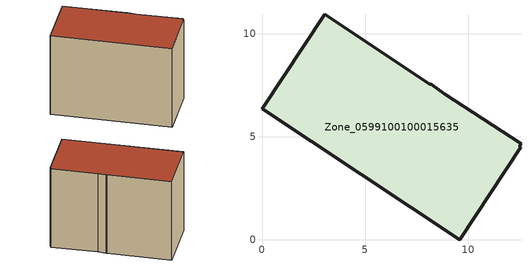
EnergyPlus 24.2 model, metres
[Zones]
Zone_0599100100015635
 floor ground (C_G): 0,6.35 3.04,10.95 8.15,7.55 8.2,7.54 8.83,7.08 12.57,4.66 12.49,4.55 12.57,4.49 9.6,0 z1.68
 wall outside (C_F): 3.04,10.95 0,6.35 9.6,0 12.57,4.49 12.49,4.55 12.57,4.66 8.83,7.08 8.2,7.54 8.15,7.55 3.04,10.95 z1.68:10.09
 roof outside (C_R): 9.6,0 12.57,4.49 12.49,4.55 12.57,4.66 8.83,7.08 8.2,7.54 8.15,7.55 3.04,10.95 0,6.35 z10.09
[BUILDING]
Pand.0599100100015635: North Axis=0; Terrain=City; Loads Convergence Tolerance Value=0.04; Temperature Convergence Tolerance Value=0.4; Solar Distribution=FullExterior; Maximum Number of Warmup Days=25; Minimum Number of Warmup Days=1
[Site:Location]
Rotterdam.The.Hague.AP_ZH_NLD Design_Conditions: Latitude=51.96; Longitude=4.45; Time Zone=1; Elevation=-4.5
[SITE:GROUNDTEMPERATURE:BUILDINGSURFACE]
18, 18, 18, 18, 18, 18, 18, 18, 18, 18, 18, 18
[MATERIAL] Thermal Absorptance=0.9; Solar Absorptance=0.7; Visible Absorptance=0.7
Name | Roughness | Thickness | Conductivity | Density | Specific Heat
G.TI.2015-2018 | MediumSmooth | 0.15 | 0.0428571 | 540 | 1210
F.TI.2015-2018 | Rough | 0.3 | 0.0666667 | 1920 | 840
R.TI.2015-2018 | MediumRough | 0.2 | 0.0333333 | 1500 | 1000
[CONSTRUCTION]
C_G: G.TI.2015-2018
C_F: F.TI.2015-2018
C_R: R.TI.2015-2018
[ZONE]
Zone_0599100100015635: Type=1; Multiplier=1; Ceiling Height=Autocalculate; Volume=Autocalculate; Floor Area=autocalculate; Part of Total Floor Area=Yes
[ZONEINFILTRATION:DESIGNFLOWRATE]
Infil_Zone_0599100100015635: Zone or ZoneList or Space or SpaceList=Zone_0599100100015635; Schedule=AlwaysOn; Design Flow Rate Calculation Method=Flow/Area; Flow Rate per Floor Area=0.0015; Constant Term Coefficient=1; Temperature Term Coefficient=0; Velocity Term Coefficient=0; Velocity Squared Term Coefficient=0
[HVACTEMPLATE:ZONE:IDEALLOADSAIRSYSTEM]
Zone_0599100100015635: Maximum Heating Supply Air Temperature=50; Minimum Cooling Supply Air Temperature=13; Maximum Heating Supply Air Humidity Ratio=0.0156; Minimum Cooling Supply Air Humidity Ratio=0.0077; Heating Limit=NoLimit; Cooling Limit=NoLimit; Dehumidification Control Type=ConstantSensibleHeatRatio; Cooling Sensible Heat Ratio=0.7; Dehumidification Setpoint=60; Humidification Control Type=None; Humidification Setpoint=30; Outdoor Air Method=None; Outdoor Air Flow Rate per Person=0.00944; Outdoor Air Flow Rate per Zone Floor Area=0; Outdoor Air Flow Rate per Zone=0; Demand Controlled Ventilation Type=None; Outdoor Air Economizer Type=NoEconomizer; Heat Recovery Type=None; Sensible Heat Recovery Effectiveness=0.7; Latent Heat Recovery Effectiveness=0.65
[ZONECONTROL:THERMOSTAT]
ThermostatControl_Zone_0599100100015635: Zone or ZoneList=Zone_0599100100015635; Control Type Schedule=DualSetpointControlType; Control 1=Thermostat_Zone_0599100100015635; Temperature Difference Between Cutout And Setpoint=0
[THERMOSTATSETPOINT:DUALSETPOINT]
Thermostat_Zone_0599100100015635: Heating Setpoint Temperature Schedule=HeatingSetpoint_Zone_0599100100015635; Cooling Setpoint Temperature Schedule=CoolingSetpoint_Zone_0599100100015635
[SCHEDULE:COMPACT]
HeatingSetpoint_Zone_0599100100015635: Through: 12/31, For: AllDays, Until: 24:00, 21
CoolingSetpoint_Zone_0599100100015635: Through: 12/31, For: AllDays, Until: 24:00, 24
DualSetpointControlType: Through: 12/31, For: AllDays, Until: 24:00, 4
AlwaysOn: Through: 12/31, For: AllDays, Until: 24:00, 1
